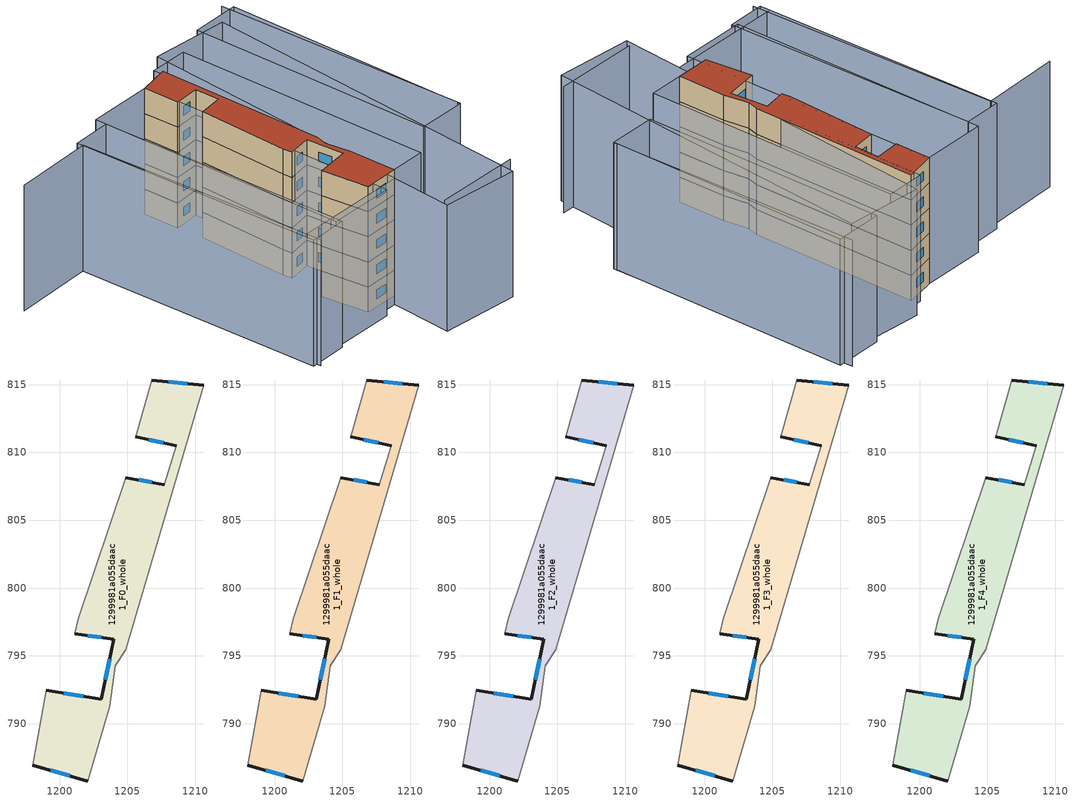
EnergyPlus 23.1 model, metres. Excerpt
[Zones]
1299981a055daac1_F0_whole
 floor ground (EU_floor_Construction): 1210.64,814.95 1204.88,795.46 1204.1,794.26 1203.69,791.29 1202.07,785.77 1198,786.93 1199,792.48 1203.05,791.79 1203.99,796.24 1201.12,796.62 1201.36,797.75 1204.89,808.13 1207.73,807.63 1208.61,810.48 1205.61,811.17 1206.8,815.34 z0
 wall outside (EU_wall_Construction): 1207.73,807.63 1204.89,808.13 / 1205.61,811.17 1208.61,810.48 / 1210.64,814.95 1206.8,815.34 / 1198,786.93 1202.07,785.77 / 1201.12,796.62 1203.99,796.24 1203.05,791.79 1199,792.48 z0:3
 wall adiabatic (EU_wall_Construction): 1204.89,808.13 1201.36,797.75 1201.12,796.62 / 1208.61,810.48 1207.73,807.63 / 1206.8,815.34 1205.61,811.17 / 1202.07,785.77 1203.69,791.29 1204.1,794.26 1204.88,795.46 1210.64,814.95 / 1199,792.48 1198,786.93 z0:3
 window (EU_Window_Construction): 1206.81,807.79 1205.81,807.97 / 1206.59,810.95 1207.63,810.7 / 1209.39,815.08 1208.05,815.21 / 1199.32,786.55 1200.75,786.15 / 1201.73,792.01 1200.32,792.26 / 1203.68,794.79 1203.36,793.24 / 1202.05,796.5 1203.06,796.36 z0.98:2.02
1299981a055daac1_F1_whole
 floor to 1299981a055daac1_F0_whole (EU_floor_Construction): 1210.64,814.95 1204.88,795.46 1204.1,794.26 1203.69,791.29 1202.07,785.77 1198,786.93 1199,792.48 1203.05,791.79 1203.99,796.24 1201.12,796.62 1201.36,797.75 1204.89,808.13 1207.73,807.63 1208.61,810.48 1205.61,811.17 1206.8,815.34 z3
 wall outside (EU_wall_Construction): 1207.73,807.63 1204.89,808.13 / 1205.61,811.17 1208.61,810.48 / 1210.64,814.95 1206.8,815.34 / 1198,786.93 1202.07,785.77 / 1201.12,796.62 1203.99,796.24 1203.05,791.79 1199,792.48 z3:6
 wall adiabatic (EU_wall_Construction): 1204.89,808.13 1201.36,797.75 1201.12,796.62 / 1208.61,810.48 1207.73,807.63 / 1206.8,815.34 1205.61,811.17 / 1202.07,785.77 1203.69,791.29 1204.1,794.26 1204.88,795.46 1210.64,814.95 / 1199,792.48 1198,786.93 z3:6
 window (EU_Window_Construction): 1206.81,807.79 1205.81,807.97 / 1206.59,810.95 1207.63,810.7 / 1209.39,815.08 1208.05,815.21 / 1199.32,786.55 1200.75,786.15 / 1201.73,792.01 1200.32,792.26 / 1203.68,794.79 1203.36,793.24 / 1202.05,796.5 1203.06,796.36 z3.98:5.02
1299981a055daac1_F2_whole
 floor to 1299981a055daac1_F1_whole (EU_floor_Construction): 1210.64,814.95 1204.88,795.46 1204.1,794.26 1203.69,791.29 1202.07,785.77 1198,786.93 1199,792.48 1203.05,791.79 1203.99,796.24 1201.12,796.62 1201.36,797.75 1204.89,808.13 1207.73,807.63 1208.61,810.48 1205.61,811.17 1206.8,815.34 z6
 wall outside (EU_wall_Construction): 1207.73,807.63 1204.89,808.13 / 1205.61,811.17 1208.61,810.48 / 1210.64,814.95 1206.8,815.34 / 1198,786.93 1202.07,785.77 / 1201.12,796.62 1203.99,796.24 1203.05,791.79 1199,792.48 z6:9
 wall adiabatic (EU_wall_Construction): 1204.89,808.13 1201.36,797.75 1201.12,796.62 / 1208.61,810.48 1207.73,807.63 / 1206.8,815.34 1205.61,811.17 / 1202.07,785.77 1203.69,791.29 1204.1,794.26 1204.88,795.46 1210.64,814.95 / 1199,792.48 1198,786.93 z6:9
 window (EU_Window_Construction): 1206.81,807.79 1205.81,807.97 / 1206.59,810.95 1207.63,810.7 / 1209.39,815.08 1208.05,815.21 / 1199.32,786.55 1200.75,786.15 / 1201.73,792.01 1200.32,792.26 / 1203.68,794.79 1203.36,793.24 / 1202.05,796.5 1203.06,796.36 z6.98:8.02
1299981a055daac1_F3_whole
 floor to 1299981a055daac1_F2_whole (EU_floor_Construction): 1210.64,814.95 1204.88,795.46 1204.1,794.26 1203.69,791.29 1202.07,785.77 1198,786.93 1199,792.48 1203.05,791.79 1203.99,796.24 1201.12,796.62 1201.36,797.75 1204.89,808.13 1207.73,807.63 1208.61,810.48 1205.61,811.17 1206.8,815.34 z9
 wall outside (EU_wall_Construction): 1207.73,807.63 1204.89,808.13 / 1205.61,811.17 1208.61,810.48 / 1210.64,814.95 1206.8,815.34 / 1198,786.93 1202.07,785.77 / 1201.12,796.62 1203.99,796.24 1203.05,791.79 1199,792.48 z9:12
 wall adiabatic (EU_wall_Construction): 1204.89,808.13 1201.36,797.75 1201.12,796.62 / 1208.61,810.48 1207.73,807.63 / 1206.8,815.34 1205.61,811.17 / 1202.07,785.77 1203.69,791.29 1204.1,794.26 1204.88,795.46 1210.64,814.95 / 1199,792.48 1198,786.93 z9:12
 window (EU_Window_Construction): 1206.81,807.79 1205.81,807.97 / 1206.59,810.95 1207.63,810.7 / 1209.39,815.08 1208.05,815.21 / 1199.32,786.55 1200.75,786.15 / 1201.73,792.01 1200.32,792.26 / 1203.68,794.79 1203.36,793.24 / 1202.05,796.5 1203.06,796.36 z9.98:11.02
1299981a055daac1_F4_whole
 floor to 1299981a055daac1_F3_whole (EU_floor_Construction): 1210.64,814.95 1204.88,795.46 1204.1,794.26 1203.69,791.29 1202.07,785.77 1198,786.93 1199,792.48 1203.05,791.79 1203.99,796.24 1201.12,796.62 1201.36,797.75 1204.89,808.13 1207.73,807.63 1208.61,810.48 1205.61,811.17 1206.8,815.34 z12
 wall outside (EU_wall_Construction): 1207.73,807.63 1204.89,808.13 / 1205.61,811.17 1208.61,810.48 / 1210.64,814.95 1206.8,815.34 / 1198,786.93 1202.07,785.77 / 1201.12,796.62 1203.99,796.24 1203.05,791.79 1199,792.48 z12:15
 wall adiabatic (EU_wall_Construction): 1204.89,808.13 1201.36,797.75 1201.12,796.62 / 1208.61,810.48 1207.73,807.63 / 1206.8,815.34 1205.61,811.17 / 1202.07,785.77 1203.69,791.29 1204.1,794.26 1204.88,795.46 1210.64,814.95 / 1199,792.48 1198,786.93 z12:15
 window (EU_Window_Construction): 1206.81,807.79 1205.81,807.97 / 1206.59,810.95 1207.63,810.7 / 1209.39,815.08 1208.05,815.21 / 1199.32,786.55 1200.75,786.15 / 1201.73,792.01 1200.32,792.26 / 1203.68,794.79 1203.36,793.24 / 1202.05,796.5 1203.06,796.36 z12.98:14.02
 roof outside (EU_roof_Construction): 1202.07,785.77 1203.69,791.29 1204.1,794.26 1204.88,795.46 1210.64,814.95 1206.8,815.34 1205.61,811.17 1208.61,810.48 1207.73,807.63 1204.89,808.13 1201.36,797.75 1201.12,796.62 1203.99,796.24 1203.05,791.79 1199,792.48 1198,786.93 z15
shading: 1198.59,778.7 1208.54,775.69 / 1186.81,789.07 1200.44,785.1 / 1216.59,784.64 1224.68,814.39 / 1184.63,819.24 1194.16,816.77 / 1194.16,816.77 1186.55,787.32 / 1221.77,813.11 1206.51,774.58 / 1206.51,774.58 1197.73,778.05 / 1197.73,778.05 1213,816.58 / 1213,816.58 1221.77,813.11 / 1224.97,813.22 1216.57,784.61 / 1216.57,784.61 1210.96,786.25 / 1210.96,786.25 1219.36,814.87 / 1219.36,814.87 1224.97,813.22 / 1214.86,814.52 1206.18,784.58 / 1206.18,784.58 1201.68,785.89 / 1201.68,785.89 1210.36,815.82 / 1210.36,815.82 1214.86,814.52 / 1190.41,787.22 1199.2,817.54 / 1199.2,817.54 1206.96,815.29 / 1206.96,815.29 1198.17,784.96 / 1198.17,784.96 1190.41,787.22 / 1198.82,816.24 1190.74,786.7 / 1190.74,786.7 1186.2,787.94 / 1186.2,787.94 1194.29,817.48 / 1194.29,817.48 1198.82,816.24 z0:15
[Building]
EU S2 Campaign: North Axis=0; Terrain=City; Solar Distribution=FullExterior
[Site:Location]
Bologna: Latitude=44.5; Longitude=11.25; Time Zone=1; Elevation=37
[SizingPeriod:WeatherFileDays]
AnnualSizingPeriod: Begin Month=1; Begin Day of Month=1; End Month=12; End Day of Month=31; Day of Week for Start Day=Monday; Use Weather File Daylight Saving Period=No; Use Weather File Rain and Snow Indicators=No
[MATERIAL]
EU_InternalMass_Material: Roughness=MediumRough; Thickness=0.1; Conductivity=1; Density=1800; Specific Heat=900; Thermal Absorptance=0.9; Solar Absorptance=0.7; Visible Absorptance=0.7
[MATERIAL:NOMASS] Roughness=MediumRough; Thermal Absorptance=0.9; Solar Absorptance=0.7; Visible Absorptance=0.7
Name | Thermal Resistance
EU_wall_NoMass | 0.905828
EU_roof_NoMass | 0.37593
EU_floor_NoMass | 0.67114
[WINDOWMATERIAL:SIMPLEGLAZINGSYSTEM]
EU_Window_SimpleGlazing: UFactor=4.52486; Solar Heat Gain Coefficient=0.85; Visible Transmittance=0.85
[CONSTRUCTION]
EU_wall_Construction: EU_wall_NoMass
EU_roof_Construction: EU_roof_NoMass
EU_floor_Construction: EU_floor_NoMass
EU_Window_Construction: EU_Window_SimpleGlazing
EU_InternalMass_Construction: EU_InternalMass_Material
[ZONE] Type=1; Multiplier=1; Ceiling Height=autocalculate; Floor Area=autocalculate; Part of Total Floor Area=Yes
Name | Volume
1299981a055daac1_F0_whole | 285.19
1299981a055daac1_F1_whole; 1299981a055daac1_F2_whole; 1299981a055daac1_F3_whole; 1299981a055daac1_F4_whole | 285.187
[INTERNALMASS] Construction=EU_InternalMass_Construction; Surface Area=95.0628
Name | Zone or ZoneList
1299981a055daac1_F0_whole_EU_InternalMass | 1299981a055daac1_F0_whole
1299981a055daac1_F1_whole_EU_InternalMass | 1299981a055daac1_F1_whole
1299981a055daac1_F2_whole_EU_InternalMass | 1299981a055daac1_F2_whole
1299981a055daac1_F3_whole_EU_InternalMass | 1299981a055daac1_F3_whole
1299981a055daac1_F4_whole_EU_InternalMass | 1299981a055daac1_F4_whole
[OTHEREQUIPMENT] Fuel Type=Electricity; Design Level Calculation Method=Watts/Area; Power per Zone Floor Area=1; Fraction Latent=0; Fraction Radiant=0; Fraction Lost=0; Carbon Dioxide Generation Rate=0; EndUse Subcategory=EU_Step8_InternalGains
Name | Zone or ZoneList or Space or SpaceList | Schedule
EU_Step8_InternalGain_1299981a055daac1_F0_whole_f000 | 1299981a055daac1_F0_whole | EU_Step8_GainSchedule_1299981a055daac1_F0_whole_f000
EU_Step8_InternalGain_1299981a055daac1_F1_whole_f000 | 1299981a055daac1_F1_whole | EU_Step8_GainSchedule_1299981a055daac1_F1_whole_f000
EU_Step8_InternalGain_1299981a055daac1_F2_whole_f000 | 1299981a055daac1_F2_whole | EU_Step8_GainSchedule_1299981a055daac1_F2_whole_f000
EU_Step8_InternalGain_1299981a055daac1_F3_whole_f000 | 1299981a055daac1_F3_whole | EU_Step8_GainSchedule_1299981a055daac1_F3_whole_f000
EU_Step8_InternalGain_1299981a055daac1_F4_whole_f000 | 1299981a055daac1_F4_whole | EU_Step8_GainSchedule_1299981a055daac1_F4_whole_f000
[ZONEVENTILATION:DESIGNFLOWRATE] Schedule=EU_AlwaysOn; Design Flow Rate Calculation Method=AirChanges/Hour; Air Changes per Hour=0.73129; Ventilation Type=Natural; Fan Pressure Rise=0; Fan Total Efficiency=1; Constant Term Coefficient=1; Temperature Term Coefficient=0; Velocity Term Coefficient=0; Velocity Squared Term Coefficient=0; Minimum Indoor Temperature=-100; Maximum Indoor Temperature=100; Delta Temperature=-100; Minimum Outdoor Temperature=-100; Maximum Outdoor Temperature=100; Maximum Wind Speed=40
Name | Zone or ZoneList or Space or SpaceList
EU_ConstantAir_1299981a055daac1_F0_whole | 1299981a055daac1_F0_whole
EU_ConstantAir_1299981a055daac1_F1_whole | 1299981a055daac1_F1_whole
EU_ConstantAir_1299981a055daac1_F2_whole | 1299981a055daac1_F2_whole
EU_ConstantAir_1299981a055daac1_F3_whole | 1299981a055daac1_F3_whole
EU_ConstantAir_1299981a055daac1_F4_whole | 1299981a055daac1_F4_whole
[HVACTEMPLATE:THERMOSTAT] Constant Heating Setpoint=20; Constant Cooling Setpoint=50
EU_HeatOnly_1299981a055daac1_F0_whole; EU_HeatOnly_1299981a055daac1_F1_whole; EU_HeatOnly_1299981a055daac1_F2_whole; EU_HeatOnly_1299981a055daac1_F3_whole; EU_HeatOnly_1299981a055daac1_F4_whole
[HVACTEMPLATE:ZONE:IDEALLOADSAIRSYSTEM] System Availability Schedule=EU_AlwaysOn; Maximum Heating Supply Air Temperature=50; Minimum Cooling Supply Air Temperature=13; Maximum Heating Supply Air Humidity Ratio=0.0156; Minimum Cooling Supply Air Humidity Ratio=0.0077; Heating Limit=NoLimit; Cooling Limit=NoLimit; Heating Availability Schedule=EU_AlwaysOn; Cooling Availability Schedule=EU_CoolingOff; Dehumidification Control Type=ConstantSensibleHeatRatio; Cooling Sensible Heat Ratio=0.7; Dehumidification Setpoint=60; Humidification Control Type=None; Humidification Setpoint=30; Outdoor Air Method=None; Outdoor Air Flow Rate per Person=0.00944; Outdoor Air Flow Rate per Zone Floor Area=0; Outdoor Air Flow Rate per Zone=0; Demand Controlled Ventilation Type=None; Outdoor Air Economizer Type=NoEconomizer; Heat Recovery Type=None; Sensible Heat Recovery Effectiveness=0.7; Latent Heat Recovery Effectiveness=0.65
Name | Template Thermostat
1299981a055daac1_F0_whole | EU_HeatOnly_1299981a055daac1_F0_whole
1299981a055daac1_F1_whole | EU_HeatOnly_1299981a055daac1_F1_whole
1299981a055daac1_F2_whole | EU_HeatOnly_1299981a055daac1_F2_whole
1299981a055daac1_F3_whole | EU_HeatOnly_1299981a055daac1_F3_whole
1299981a055daac1_F4_whole | EU_HeatOnly_1299981a055daac1_F4_whole
[SIZING:ZONE] Zone Cooling Design Supply Air Temperature Input Method=SupplyAirTemperature; Zone Cooling Design Supply Air Temperature=13; Zone Heating Design Supply Air Temperature Input Method=SupplyAirTemperature; Zone Heating Design Supply Air Temperature=50; Zone Cooling Design Supply Air Humidity Ratio=0.008; Zone Heating Design Supply Air Humidity Ratio=0.008; Cooling Design Air Flow Method=DesignDay; Cooling Design Air Flow Rate=0; Cooling Minimum Air Flow per Zone Floor Area=0.000762; Cooling Minimum Air Flow=0; Cooling Minimum Air Flow Fraction=0.2; Heating Design Air Flow Method=DesignDay; Heating Design Air Flow Rate=0; Heating Maximum Air Flow per Zone Floor Area=0.002032; Heating Maximum Air Flow=0.141576; Heating Maximum Air Flow Fraction=0.3; Account for Dedicated Outdoor Air System=No; Dedicated Outdoor Air System Control Strategy=NeutralSupplyAir; Dedicated Outdoor Air Low Setpoint Temperature for Design=autosize; Dedicated Outdoor Air High Setpoint Temperature for Design=autosize; Zone Load Sizing Method=Sensible Load Only No Latent Load; Zone Latent Cooling Design Supply Air Humidity Ratio Input Method=HumidityRatioDifference; Zone Cooling Design Supply Air Humidity Ratio Difference=0.005; Zone Latent Heating Design Supply Air Humidity Ratio Input Method=HumidityRatioDifference; Zone Humidification Design Supply Air Humidity Ratio Difference=0.005
1299981a055daac1_F0_whole; 1299981a055daac1_F1_whole; 1299981a055daac1_F2_whole; 1299981a055daac1_F3_whole; 1299981a055daac1_F4_whole
[SCHEDULE:CONSTANT]
Name | Hourly Value
EU_AlwaysOn | 1
EU_CoolingOff | 0
[SCHEDULE:FILE] Column Number=1; Rows to Skip at Top=0; Number of Hours of Data=8760; Column Separator=Comma; Interpolate to Timestep=No; Minutes per Item=60; Adjust Schedule for Daylight Savings=Yes
Name | File
EU_Step8_GainSchedule_1299981a055daac1_F0_whole_f000 | ../../schedules/1299981a055daac1/1299981a055daac1_F0_whole_f000_gain.csv
EU_Step8_GainSchedule_1299981a055daac1_F1_whole_f000 | ../../schedules/1299981a055daac1/1299981a055daac1_F1_whole_f000_gain.csv
EU_Step8_GainSchedule_1299981a055daac1_F2_whole_f000 | ../../schedules/1299981a055daac1/1299981a055daac1_F2_whole_f000_gain.csv
EU_Step8_GainSchedule_1299981a055daac1_F3_whole_f000 | ../../schedules/1299981a055daac1/1299981a055daac1_F3_whole_f000_gain.csv
EU_Step8_GainSchedule_1299981a055daac1_F4_whole_f000 | ../../schedules/1299981a055daac1/1299981a055daac1_F4_whole_f000_gain.csv
